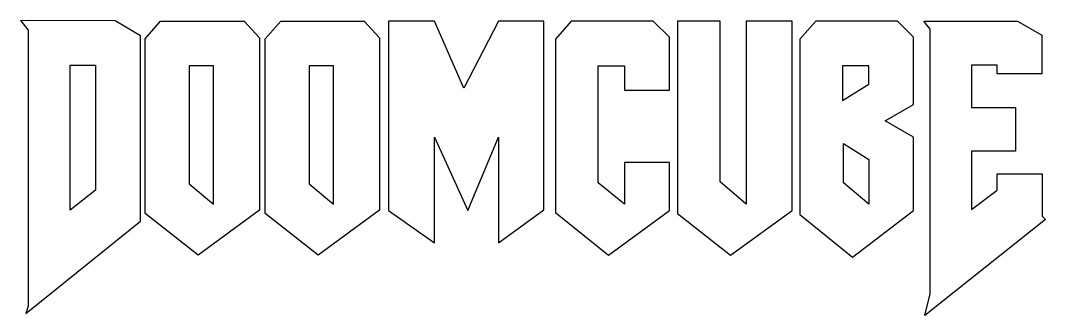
# Model space of a CAD drawing. Header units: millimetres. Extents: x 874 to 924.4, y -6.6 to 7.9.
import ezdxf

# ---------------------------------------------------------------- set-up
doc = ezdxf.new("R2010")
doc.units = ezdxf.units.MM
doc.layers.get('0').update_dxf_attribs({"linetype": 'CONTINUOUS'})

msp = doc.modelspace()

# ---------------------------------------------------------------- linework, layer by layer
for p, q in [((876.463, 5.724), (877.7, 5.724)), ((876.463, -0.4), (876.463, 5.724)), ((877.7, 5.724), (877.7, -0.4)), ((876.463, -1.393), (876.463, -0.1)), ((877.7, -0.4), (876.463, -1.393))]:
    msp.add_line(p, q)
for points in [[(879.91, 7.175), (878.674, 7.912), (874.017, 7.924), (874.4, 7.449), (874.4, -6.1), (874.276, -6.472), (879.91, -1.933)], [(880.146, 7.02), (880.9, 7.9), (885, 7.9), (885.761, 7.075), (885.761, -1.384), (882.75, -3.6), (880.146, -1.551)], [(890.9, 7.9), (891.661, 7.075), (891.661, -1.384), (888.65, -3.6), (886.046, -1.551), (886.046, 7.02), (886.8, 7.9)], [(894.358, 7.9), (892.1, 7.9), (892.1, -1.4), (894.357, -3), (894.357, 2.2), (896, -1.4), (897.5, 2.2), (897.5, -3), (899.729, -1.368), (899.729, 7.9), (897.5, 7.9), (895.8, 4.6)], [(905.9, 7.1), (905.1, 7.9), (901.075, 7.889), (900.3, 7), (900.3, -1.5), (902.9, -3.6), (905.9, -1.4), (905.9, 0.959), (903.7, 0.959), (903.7, -1.1), (902.4, -0.05), (902.4, 5.7), (903.7, 5.7), (903.7, 4.5), (905.9, 4.5)], [(908.4, 7.9), (906.3, 7.9), (906.3, -1.55), (908.9, -3.6), (911.93, -1.4), (911.93, 7.9), (909.672, 7.9), (909.672, -1.103), (908.4, 0)], [(917.1, 7.9), (913.1, 7.9), (912.3, 7), (912.3, -1.6), (914.9, -3.7), (917.9, -1.4), (917.9, 2.2), (916.5, 3), (917.9, 3.8), (917.9, 7.1)], [(918.713, 7.491), (918.4, 7.9), (923, 7.9), (924.2, 7.2), (924.2, 5.3), (922, 5.3), (922, 5.73), (920.75, 5.73), (920.75, 3.652), (922.9, 3.652), (922.9, 1.5), (920.75, 1.5), (920.75, -1.35), (922, -0.4), (922, 0.4), (924.21, 0.4), (924.21, -1.68), (924.378, -1.845), (918.449, -6.562), (918.713, -5.5)], [(883.5, 5.7), (882.3, 5.7), (882.3, -0.1), (883.5, -1.1)], [(889.4, 5.7), (888.2, 5.7), (888.2, -0.1), (889.4, -1.1)], [(915.7, 4.8), (915.7, 5.7), (914.4, 5.7), (914.4, 4)], [(914.455, -0.046), (914.455, 1.876), (915.7, 1.1), (915.7, -1.1)]]:
    msp.add_lwpolyline(points, close=True)

doc.saveas('drawing.dxf')
